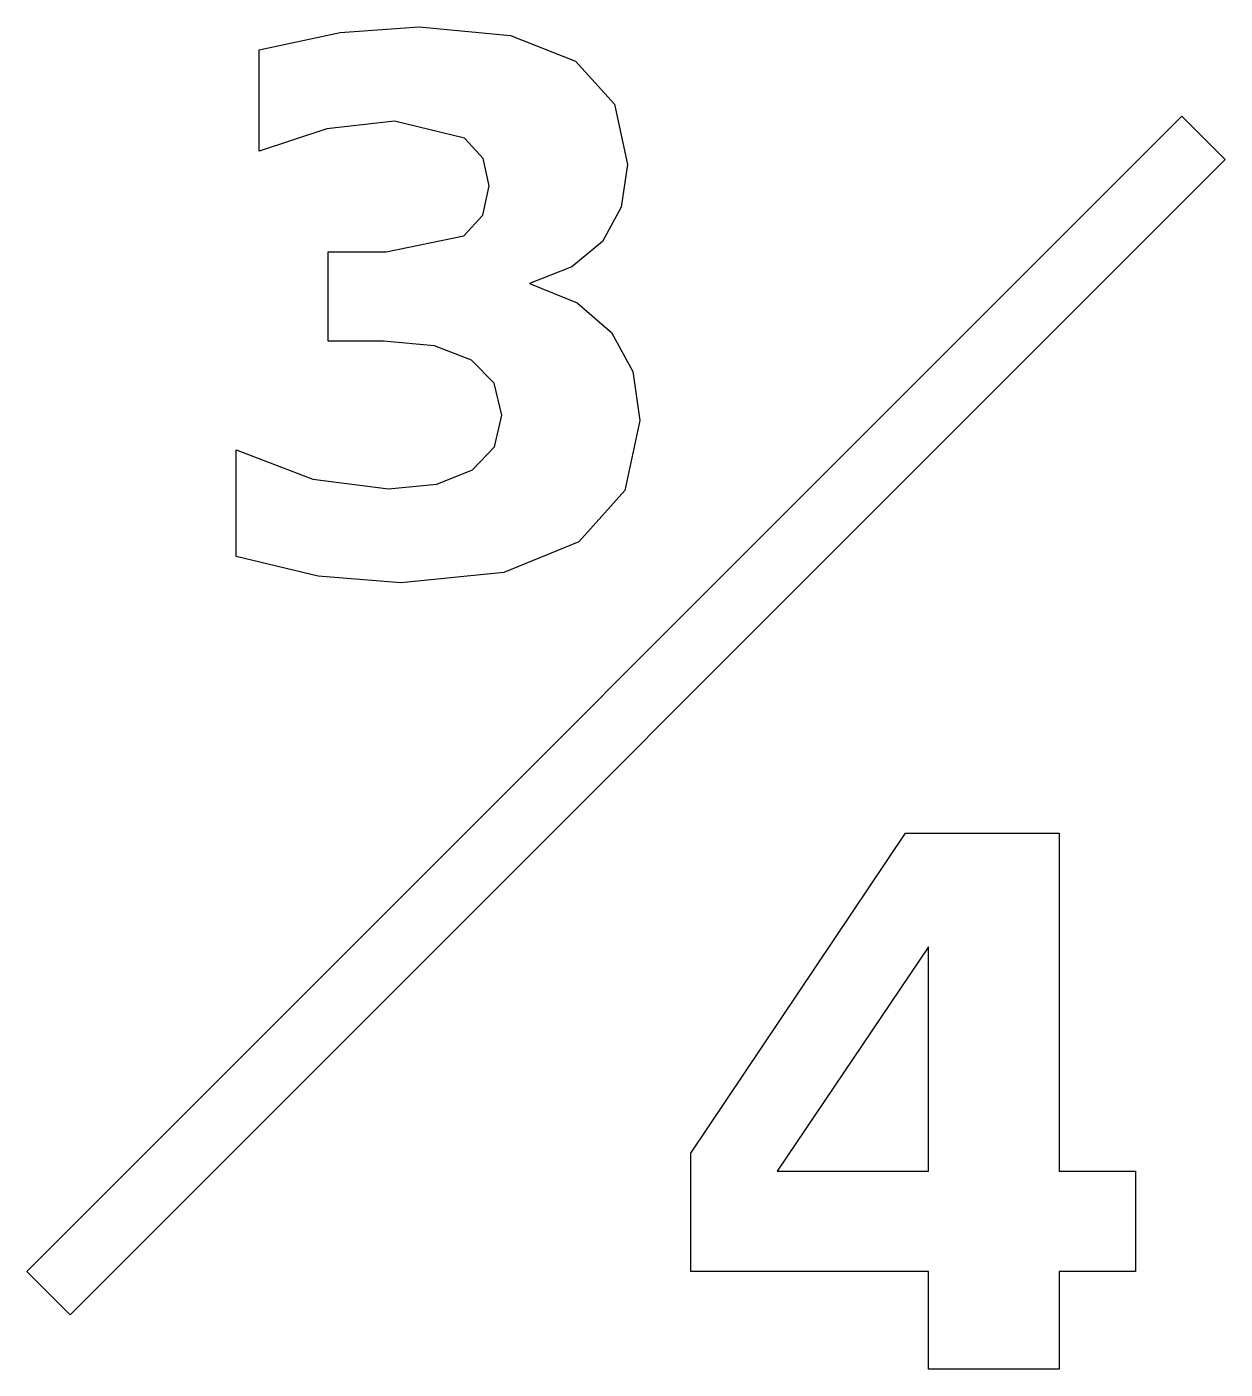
# Model space of a CAD drawing. Extents: x -2 to 13.2, y 2.5 to 19.5.
import ezdxf

# ---------------------------------------------------------------- set-up
doc = ezdxf.new("R2010")
doc.units = 0

msp = doc.modelspace()

# ---------------------------------------------------------------- linework, layer by layer
at = {"layer": 'Layer 1'}
for p, q in [((1.949971, 19.4618), (2.954641, 19.534867)), ((2.954641, 19.534867), (4.115716, 19.425267)), ((0.917901, 19.2426), (1.949971, 19.4618)), ((4.115716, 19.425267), (4.941141, 19.096466)), ((0.917897, 17.954735), (0.917901, 19.2426)), ((4.941141, 19.096466), (5.437767, 18.551889)), ((5.437767, 18.551889), (5.603309, 17.785826)), ((-2.03806, 3.70234), (12.6581, 18.3985)), ((2.639533, 18.333769), (1.780998, 18.237869)), ((3.530035, 18.119135), (2.639533, 18.333769)), ((12.6581, 18.3985), (13.2092, 17.8474)), ((1.780998, 18.237869), (0.917897, 17.954735)), ((3.76636, 17.859977), (3.530035, 18.119135)), ((13.2092, 17.8474), (-1.48695, 3.15123)), ((3.845135, 17.511768), (3.76636, 17.859977)), ((5.603309, 17.785826), (5.524534, 17.24125)), ((3.764076, 17.140726), (3.845135, 17.511768)), ((3.520901, 16.877), (3.764076, 17.140726)), ((5.524534, 17.24125), (5.288209, 16.803991)), ((2.5345, 16.6715), (3.520901, 16.877)), ((5.288209, 16.803991), (4.897758, 16.480899)), ((1.7947, 15.539), (1.7947, 16.6715)), ((1.7947, 16.6715), (2.5345, 16.6715)), ((4.897758, 16.480899), (4.356607, 16.26969)), ((4.356607, 16.26969), (4.35661, 16.2697)), ((4.35661, 16.2697), (4.962836, 16.025383)), ((4.962836, 16.025383), (5.40238, 15.648632)), ((2.497969, 15.539003), (1.7947, 15.539)), ((3.151002, 15.478495), (2.497969, 15.539003)), ((5.40238, 15.648632), (5.672955, 15.149722)), ((3.621369, 15.296969), (3.151002, 15.478495)), ((3.90907, 15.002419), (3.621369, 15.296969)), ((5.672955, 15.149722), (5.763147, 14.529792)), ((4.00497, 14.593701), (3.90907, 15.002419)), ((3.911353, 14.194118), (4.00497, 14.593701)), ((5.763147, 14.529792), (5.569063, 13.637007)), ((3.630503, 13.899567), (3.911353, 14.194118)), ((0.625634, 12.799), (0.625634, 14.1553)), ((0.625634, 14.1553), (1.602902, 13.780833)), ((3.178403, 13.718042), (3.630503, 13.899567)), ((1.602902, 13.780833), (2.561903, 13.657533)), ((2.561903, 13.657533), (3.178403, 13.718042)), ((5.569063, 13.637007), (4.986812, 12.986252)), ((4.986812, 12.986252), (4.032377, 12.592377)), ((1.666842, 12.547852), (0.625634, 12.799)), ((2.721742, 12.461085), (1.666842, 12.547852)), ((4.032377, 12.592377), (2.721742, 12.461085)), ((6.41163, 5.21067), (9.142512, 9.27959)), ((9.142512, 9.27959), (11.0971, 9.27959)), ((11.0971, 9.27959), (11.0971, 4.97777)), ((9.43478, 7.83195), (7.50763, 4.97777)), ((9.43478, 4.97777), (9.43478, 7.83195)), ((6.41163, 3.70366), (6.41163, 5.21067)), ((7.50763, 4.97777), (9.43478, 4.97777)), ((11.0971, 4.97777), (12.0698, 4.97777)), ((12.0698, 4.97777), (12.0698, 3.70366)), ((-1.48695, 3.15123), (-2.03806, 3.70234)), ((9.43478, 3.70366), (6.41163, 3.70366)), ((9.43478, 2.46152), (9.43478, 3.70366)), ((12.0698, 3.70366), (11.0971, 3.70366)), ((11.0971, 3.70366), (11.0971, 2.46152)), ((11.0971, 2.46152), (9.43478, 2.46152))]:
    msp.add_line(p, q, dxfattribs=at)

doc.saveas('drawing.dxf')
